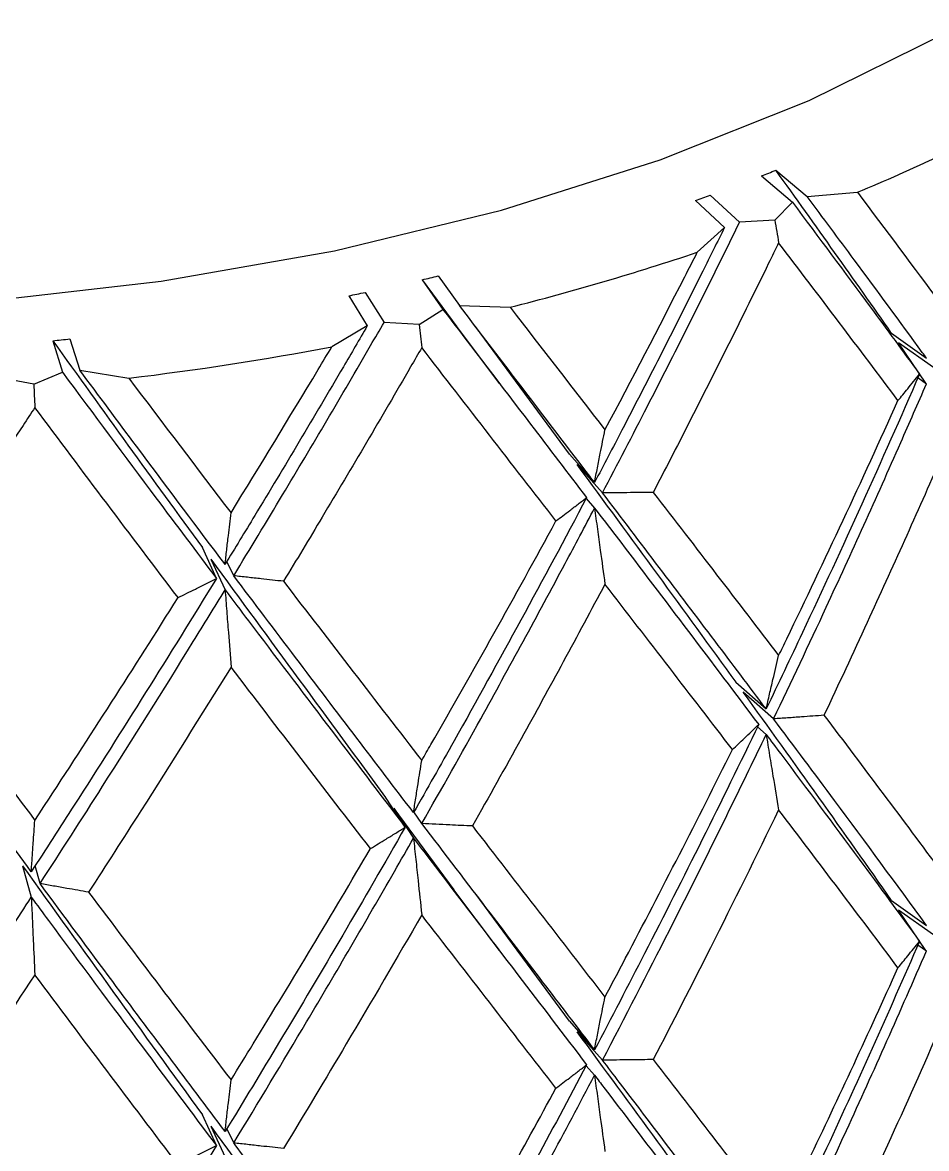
# Model space of a CAD drawing. Extents: x 0 to 8.27, y -9.61 to 0.
# Drawn here: x 2.166 to 2.2238, y -6.3762 to -6.3042 of the extents above; entities that cross this region are included whole.
import ezdxf

# ---------------------------------------------------------------- set-up
doc = ezdxf.new("R2010")
doc.units = 0
doc.header["$LTSCALE"] = 0.5
doc.header["$MEASUREMENT"] = 0
doc.layers.add('Dimension', color=10, linetype='CONTINUOUS')
doc.layers.add('Mounting', color=4, linetype='CONTINUOUS')

msp = doc.modelspace()

# ---------------------------------------------------------------- linework, layer by layer
at = {"layer": 'Dimension', "transparency": 16777216}
msp.add_open_spline([(0.3163298756698794, -6.309225411673758), (1.642155090394425, -6.574390454618758), (1.774737611867039, -7.237303061981144), (2.039902654812039, -8.563128276705804), (2.172485176284653, -9.226040884068304), (3.498310391009426, -9.491205927013077)], degree=3, knots=[0, 0, 0, 0, 1, 1, 2, 2, 2, 2], dxfattribs=at)
at = {"layer": 'Mounting', "linetype": 'Continuous', "lineweight": 25, "transparency": 16777216}
for p, q in [((2.21329606183437, -6.314029315131613), (2.215271659978697, -6.315723082559423)), ((2.214211845350718, -6.313669704937631), (2.216215013733716, -6.315352648629975)), ((2.210014183822949, -6.315259674866404), (2.211890986394991, -6.316990480262682)), ((2.216214985027563, -6.315352657766418), (2.219424232655427, -6.315080018417909)), ((2.209072625668995, -6.315596372821965), (2.210921084405726, -6.317337314180001)), ((2.214144680488715, -6.31685758667583), (2.215271654197039, -6.31572308531485)), ((2.214144680488715, -6.31685758667583), (2.211890993107062, -6.316990478334382)), ((2.210921112298792, -6.31733730436769), (2.209184347673926, -6.318918900340684)), ((2.192623230154112, -6.320434843764239), (2.19397650789594, -6.322321441112415)), ((2.191597944145741, -6.320676678820398), (2.192920355927953, -6.322570554265319)), ((2.191597944145741, -6.320676678820398), (2.193814870931391, -6.323686477611766)), ((2.186902420237146, -6.321702575187821), (2.188083481097436, -6.323627333809206)), ((2.187944665742378, -6.321486245279964), (2.189157101550535, -6.323404491399735)), ((2.191409409619354, -6.323545006971692), (2.192920349280456, -6.322570556266662)), ((2.193976476526785, -6.322321446603773), (2.197213786173933, -6.322439954590315)), ((2.191409409619354, -6.323545006971692), (2.189157108810122, -6.323404490319255)), ((2.188083511914755, -6.323627327559159), (2.185815083806318, -6.324965906927098)), ((2.196532829148481, -6.327303220481433), (2.193743746068975, -6.323588266847189)), ((2.201012872810423, -6.331827100724119), (2.195010583558741, -6.32367661991065)), ((2.221612631190709, -6.324102930709493), (2.223840037833924, -6.32569082866177)), ((2.16797991683822, -6.324574468032431), (2.168591346517786, -6.326585680049782)), ((2.169069895420051, -6.324460977466622), (2.169714137789668, -6.326468775113646)), ((2.224282507223251, -6.32629952284514), (2.222042049214195, -6.32471762351701)), ((2.223791989843193, -6.327283137747024), (2.222043675772028, -6.324718550705647)), ((2.166762468048063, -6.327357487606939), (2.164609991111064, -6.326949709375405)), ((2.166762468048063, -6.327357487606939), (2.168591339294579, -6.326585681209501)), ((2.16971410512835, -6.326468776719814), (2.17283799082881, -6.326973252673604)), ((2.223294690116944, -6.32693515218471), (2.223840028937019, -6.327323919303346)), ((2.201011765697984, -6.33182609266634), (2.20261861249557, -6.333646635416692)), ((2.203126272573371, -6.334312979069857), (2.201504499192396, -6.332496737370882)), ((2.202078910240033, -6.334668254631531), (2.202618606077266, -6.335279725128935)), ((2.178444255777293, -6.339782518997133), (2.177544271510868, -6.337806323598436)), ((2.178079461711349, -6.33854075109695), (2.178995617789241, -6.340514579110042)), ((2.179546285033183, -6.339612047856512), (2.179110035155389, -6.338689574660741)), ((2.211661420604031, -6.346417407633105), (2.213590496357, -6.348132250159999)), ((2.214068155326657, -6.348768727787608), (2.212125146725583, -6.347059193287457)), ((2.213037533379719, -6.349273726519179), (2.213590464369844, -6.349765251869478)), ((2.190511722567379, -6.355697727607428), (2.189258010211887, -6.353785396414871)), ((2.189775472073478, -6.354488073326245), (2.191044743561605, -6.356396912887469)), ((2.189777102062834, -6.354490615857905), (2.19361224473343, -6.359697203908347)), ((2.191576826448653, -6.355461657220751), (2.191072369386319, -6.35471356886864)), ((2.166049229370373, -6.358158138143828), (2.166603290654365, -6.360177609120221)), ((2.167166510896521, -6.359308811390967), (2.166843033060303, -6.358164708326278)), ((2.196536377528417, -6.36359301784784), (2.193559197356279, -6.359623105068174)), ((2.20101272493477, -6.368112409044549), (2.194976279035444, -6.359916559378455)), ((2.221612974087492, -6.36038819478528), (2.223840029796037, -6.361975842719282)), ((2.224282548418131, -6.362584579253273), (2.222042637224348, -6.361003065857737)), ((2.223800027518536, -6.363580441447532), (2.222043549265635, -6.361003879009097)), ((2.223296136002972, -6.363221221728161), (2.223840058433069, -6.363608979125608)), ((2.201012013063036, -6.368111392556436), (2.202618606697087, -6.369931648634626)), ((2.203126302392747, -6.370598039786834), (2.201504924828413, -6.368782241214937)), ((2.202079151974175, -6.370953567294912), (2.202618627355804, -6.371564788031939)), ((2.178444257656992, -6.376067550446798), (2.177544507712099, -6.374091869421243)), ((2.178079799959477, -6.374826518492902), (2.178995629920081, -6.37679964404014)), ((2.17954630217352, -6.375897111422766), (2.179109640702535, -6.374973767869726))]:
    msp.add_line(p, q, dxfattribs=at)
at = {"layer": 'Mounting', "linetype": 'Continuous', "lineweight": 25, "transparency": 16777216, "flags": 128}
msp.add_lwpolyline([(2.068119396384162, -6.303687218876227), (2.076720378933686, -6.308165665652943), (2.086073433554674, -6.312109845018817), (2.096079415541425, -6.315477947691299), (2.106632258995631, -6.31823427094411), (2.117620101151459, -6.320349597065267), (2.128926468148364, -6.321801503071462), (2.140431509684021, -6.322574598397971), (2.152013269455637, -6.322660688041871), (2.163548977928457, -6.322058859431699), (2.174916353722864, -6.320775492100317), (2.185994899827818, -6.318824190060688), (2.196667180898402, -6.316225637599921), (2.206820068100313, -6.313007380020501), (2.216345938303647, -6.309203531653445), (2.225143814914389, -6.304854414237745), (2.233120438251461, -6.300006129499813), (2.2401912541238, -6.294710070464014), (2.246281310123749, -6.289022376673749), (2.251326050142524, -6.283003339097938), (2.255271998681309, -6.276716761032496), (2.25807732770383, -6.270229281768586), (2.259712300024347, -6.263609670200474), (2.260168909267549, -6.257764262586186)], dxfattribs=at)
at = {"layer": 'Mounting', "linetype": 'Continuous', "lineweight": 25, "transparency": 16777216}
for centre, radius, start, end in [((2.167988276324849, -6.191443843649715), 0.1339087796582095, 292.5886171759747, 297.5215265849836), ((2.161606795990309, -6.181051529986341), 0.1426704999137537, 291.2414038321492, 291.6365176921904), ((2.159108789801365, -6.174390271290228), 0.1497850059398892, 289.4856246968646, 289.8681258857694), ((2.155286189096358, -6.157789562929217), 0.1699048993325927, 284.2865167917982, 288.4952146841712), ((2.151907788242141, -6.150111625188678), 0.1751220888296124, 283.0994979739932, 283.444152740551), ((2.150703075920745, -6.144680630020041), 0.1806852556239377, 281.557120423726, 281.8946639202501), ((2.148106958368061, -6.128421020128592), 0.1971575755656422, 275.7850864900307, 276.1035569736467), ((2.149071358225882, -6.130375835064335), 0.1980287791611924, 276.8930290717234, 280.6930487940195)]:
    msp.add_arc(centre, radius, start, end, dxfattribs=at)
for points in [[(2.221614124838851, -6.324103780965054), (2.219220411830264, -6.320681216677478), (2.216750441762287, -6.317204287706197), (2.214211845350718, -6.313669704937631)], [(2.219424232402361, -6.315080018162), (2.221239965924241, -6.317490894453265), (2.223019691496773, -6.319873009130667), (2.224760731738314, -6.322227545119397)], [(2.21414469239582, -6.316857584496681), (2.214225027021229, -6.317340670965329), (2.214305859840096, -6.317823982521638), (2.214387191198028, -6.318307514896667)], [(2.222017583142559, -6.328409064466534), (2.219543697140324, -6.325097345326633), (2.216997769288781, -6.321731164937539), (2.214387190513179, -6.318307515280814)], [(2.197213785954744, -6.322439954305757), (2.199262678449685, -6.325085318262715), (2.201286708426977, -6.327698227266744), (2.203282830977713, -6.330279517041156)], [(2.191409421610132, -6.323545006242618), (2.191462280919694, -6.324036172389803), (2.191515468033657, -6.324527613740422), (2.191568983179621, -6.325019326060321)], [(2.16797991683822, -6.324574468032431), (2.171195487786889, -6.329062418212281), (2.174387522507658, -6.333472958045995), (2.177544943469655, -6.337807486769968)], [(2.200151079071674, -6.336104574547328), (2.19733846248775, -6.332472094835559), (2.194474992703562, -6.328777697170374), (2.191568982481584, -6.325019326360568)], [(2.172837990652823, -6.326973252365057), (2.175030495687878, -6.329875964743785), (2.177210370247138, -6.332743947267822), (2.179374334973289, -6.335577651933129)], [(2.166762479598191, -6.327357488306113), (2.166785553697963, -6.327853261742113), (2.166808770890583, -6.32834933895321), (2.16683213127564, -6.328845715725485)], [(2.175990852343119, -6.341007395085164), (2.172962430018032, -6.337020508097559), (2.169906565671653, -6.332966952563986), (2.166832130594656, -6.328845715942059)], [(2.211663986316097, -6.346419717372775), (2.20837900231524, -6.341875887726466), (2.204987264125265, -6.337237152526761), (2.201505707001814, -6.332497836535815)], [(2.206369564856885, -6.334275415653217), (2.209101582176771, -6.33781656321127), (2.211776721146606, -6.341297569982537), (2.214387216231188, -6.344721110061975)], [(2.178080287356096, -6.338542140299971), (2.181863698548767, -6.343732233096027), (2.18559637016412, -6.348813024240592), (2.189259664800346, -6.353787981588304)], [(2.182732214830565, -6.339964579955215), (2.185714642123202, -6.343852453631705), (2.188663093857002, -6.34767467392566), (2.191569011110204, -6.351432924439216)], [(2.211433456619687, -6.350730108992813), (2.208775746075133, -6.347263265745021), (2.206056254522508, -6.343737916861862), (2.203282876135944, -6.340151517092004)], [(2.15756243009875, -6.342692352637975), (2.160664920979997, -6.346949431058299), (2.163757823989016, -6.351138212868072), (2.166832160882421, -6.355259317595475)], [(2.188293307831117, -6.357063948320153), (2.18535681373416, -6.353257674560261), (2.182380959650999, -6.349386758396456), (2.179374383928433, -6.345449657694409)], [(2.221613995860224, -6.360389106083737), (2.218569983441256, -6.356036737113975), (2.215402616342971, -6.351596423605137), (2.212127709643681, -6.347061499410408)], [(2.217286713843549, -6.348535770253982), (2.219847859659893, -6.351916781197126), (2.222341549178253, -6.355241412884645), (2.224760543574092, -6.35851279335872)], [(2.222017365373375, -6.36469427565293), (2.219543523331339, -6.361382617823317), (2.216997642458153, -6.358016500774049), (2.214387113255697, -6.354592916668814)], [(2.194808960295376, -6.355620097920216), (2.197681924761099, -6.359330825588692), (2.200509212148262, -6.362978309590623), (2.203282615245342, -6.366564740773804)], [(2.166049915241018, -6.35816082119117), (2.169918622551194, -6.36358250098089), (2.173756658759174, -6.368892412981829), (2.177544859843209, -6.374092881500808)], [(2.170270960314127, -6.359851726710183), (2.173330181096134, -6.363922391993576), (2.17636750032645, -6.367925713251104), (2.179374101101274, -6.371862848385938)], [(2.200150831485161, -6.372389757498006), (2.197338266701507, -6.368757344906832), (2.194474850939713, -6.365063016709762), (2.19156889648113, -6.361304717842806)], [(2.17599058575999, -6.377292546838468), (2.172962220811968, -6.373305733595764), (2.169906415170061, -6.369252254370046), (2.166832039609943, -6.365131096685666)], [(2.211664029887487, -6.382705287175092), (2.208378986623956, -6.378161375089967), (2.204987185182944, -6.373522553996843), (2.201505561754601, -6.368783148350524)], [(2.206369339448401, -6.370560626193985), (2.20910143173316, -6.374101870172574), (2.211776642893909, -6.377582970131236), (2.214387206777218, -6.381006600370817)], [(2.178080051279238, -6.374827325983226), (2.181863554836326, -6.380017547135246), (2.185596316786558, -6.385098461355589), (2.189259698388895, -6.390073536737411)]]:
    msp.add_open_spline(points, degree=3, dxfattribs=at)
for points, knots in [([(2.223840037833696, -6.325690828661543), (2.22375114566259, -6.325568701466175), (2.222238848875321, -6.323490986823792), (2.219726345103226, -6.32006903575688), (2.217221144510148, -6.316704074638089), (2.216215011914045, -6.315352647101228)], [0, 0, 0, 0, 0.03602306106506457, 0.6128499158845471, 1, 1, 1, 1]), ([(2.215271660386378, -6.31572308290901), (2.216945072620291, -6.317966820734107), (2.219711338955193, -6.32167587477641), (2.222352451416072, -6.325287281542153), (2.223395861643183, -6.326714020770162)], [0, 0, 0, 0, 0.6049353283685504, 1, 1, 1, 1]), ([(2.21092111104619, -6.317337307026598), (2.210462566536506, -6.318269377588074), (2.210002086813546, -6.319199781549621), (2.207837584002135, -6.32354790547037), (2.20611134752582, -6.326941265251087), (2.203784801944238, -6.331422865685902), (2.203202891059362, -6.332536242237659), (2.202618672939678, -6.33364664949999)], [0.001172730824359652, 0.001172730824359652, 0.001172730824359652, 0.001172730824359652, 0.001255462206260106, 0.001255462206260106, 0.001560036396495508, 0.001560036396495508, 0.001661073516207028, 0.001661073516207028, 0.001661073516207028, 0.001661073516207028]), ([(2.203126301419815, -6.334313013791864), (2.204091523870119, -6.332471428559522), (2.205049721993163, -6.33062295007732), (2.20773127805316, -6.325390608949526), (2.209438024062564, -6.321990651999322), (2.211377033406023, -6.318042328191375), (2.211634320193042, -6.317516671996707), (2.2118909915541, -6.316990481517898)], [0.005047594040414499, 0.005047594040414499, 0.005047594040414499, 0.005047594040414499, 0.005214926679320327, 0.005214926679320327, 0.005519500869555729, 0.005519500869555729, 0.005566222870637729, 0.005566222870637729, 0.005566222870637729, 0.005566222870637729]), ([(2.214387191197801, -6.318307514896667), (2.214174208753974, -6.318746518684172), (2.213960792766528, -6.319185147390378), (2.212064608976306, -6.323071272223267), (2.210355543177883, -6.326495986482421), (2.207875429430459, -6.331361225622679), (2.207124695409419, -6.332820511819016), (2.206369418041248, -6.334275565480986)], [0.005083892301324378, 0.005083892301324378, 0.005083892301324378, 0.005083892301324378, 0.00512260638545374, 0.00512260638545374, 0.005427180575689142, 0.005427180575689142, 0.005558214953685091, 0.005558214953685091, 0.005558214953685091, 0.005558214953685091]), ([(2.203282747027487, -6.330279589163631), (2.2050047138043, -6.327039645177869), (2.206707750326785, -6.323772992077629), (2.208654566451258, -6.319961205001043), (2.208919754239531, -6.319440316912043), (2.209184346110959, -6.318918903420688)], [0.001208963695116868, 0.001208963695116868, 0.001208963695116868, 0.001208963695116868, 0.001503074287481279, 0.001503074287481279, 0.001549572798624518, 0.001549572798624518, 0.001549572798624518, 0.001549572798624518]), ([(2.192920356201029, -6.322570554656231), (2.194797902703812, -6.325029748264448), (2.197901617125325, -6.329094965640358), (2.200918040997948, -6.33304964559283), (2.202109723504435, -6.334611999929614)], [0, 0, 0, 0, 0.604935328368545, 1, 1, 1, 1]), ([(2.20261861249557, -6.333646635416407), (2.202516726269295, -6.333512932668548), (2.20078336537901, -6.331238286501893), (2.197922466492599, -6.327490302167909), (2.195107176583377, -6.323802518247582), (2.193976506666758, -6.322321439398699)], [0, 0, 0, 0, 0.0360230610650578, 0.6128499158845444, 1, 1, 1, 1]), ([(2.179546308009748, -6.339612085722926), (2.180593884636409, -6.337892627846365), (2.181637255261393, -6.336165595315656), (2.184566860998274, -6.331273713581815), (2.186442963412418, -6.328091147333787), (2.188587767338248, -6.324390610462153), (2.188872638818765, -6.323897849928237), (2.189157107089358, -6.32340449330399)], [0.005047594040414504, 0.005047594040414504, 0.005047594040414504, 0.005047594040414504, 0.005214926679320327, 0.005214926679320327, 0.005519500869555729, 0.005519500869555729, 0.005566222870637729, 0.005566222870637729, 0.005566222870637729, 0.005566222870637729]), ([(2.18808351055074, -6.323627330059246), (2.187576550396187, -6.324500818255039), (2.187068324902356, -6.325372445656051), (2.184683471857369, -6.329444535665452), (2.182793257339398, -6.332618465895159), (2.180261108757549, -6.336805263198293), (2.179629027073787, -6.337844980285347), (2.178995686823981, -6.338881511726747)], [0.001172730824359649, 0.001172730824359649, 0.001172730824359649, 0.001172730824359649, 0.001255462206260106, 0.001255462206260106, 0.001560036396495508, 0.001560036396495508, 0.001661073516207026, 0.001661073516207026, 0.001661073516207026, 0.001661073516207026]), ([(2.179374243172532, -6.335577713391949), (2.181240993012551, -6.332555516163204), (2.183097914328272, -6.329504864870039), (2.185233192996492, -6.325940760460519), (2.185524327132242, -6.32545362741768), (2.185815082088737, -6.324965909807922)], [0.001208963695116871, 0.001208963695116871, 0.001208963695116871, 0.001208963695116871, 0.001503074287481275, 0.001503074287481275, 0.00154957279862451, 0.00154957279862451, 0.00154957279862451, 0.00154957279862451]), ([(2.191568983179621, -6.325019326060321), (2.191331898035941, -6.325431021824322), (2.191094526143132, -6.325842298803074), (2.188987230566653, -6.329485510990018), (2.187099951158615, -6.332692015624495), (2.18437825108478, -6.337241632716193), (2.183556559604057, -6.338605511392181), (2.182732055742434, -6.339964711222244)], [0.005083892301324373, 0.005083892301324373, 0.005083892301324373, 0.005083892301324373, 0.005122606385453739, 0.005122606385453739, 0.005427180575689141, 0.005427180575689141, 0.005558214953685095, 0.005558214953685095, 0.005558214953685095, 0.005558214953685095]), ([(2.168591346643979, -6.326585680464852), (2.170590969624044, -6.329280122818368), (2.173896484918913, -6.333734222665321), (2.177156388005386, -6.338069721163031), (2.178444260547593, -6.33978252345343)], [0, 0, 0, 0, 0.6049353283685455, 1, 1, 1, 1]), ([(2.178995621448138, -6.338881490008923), (2.178885194083449, -6.33873490505254), (2.177006525278756, -6.336241097598865), (2.173922266288145, -6.332132388530788), (2.170919928740858, -6.328091617833302), (2.169714137204409, -6.326468773289768)], [0, 0, 0, 0, 0.03602306106505845, 0.6128499158845447, 1, 1, 1, 1]), ([(2.223395934274293, -6.32671400324238), (2.220972219719641, -6.332283433800846), (2.218475781841761, -6.337793800319325), (2.215144618801759, -6.344879798233414), (2.214370456583737, -6.34650861170018), (2.213590463806412, -6.34813222113825)], [0.001690375394320822, 0.001690375394320822, 0.001690375394320822, 0.001690375394320822, 0.002169184776966312, 0.002169184776966312, 0.002312692357560913, 0.002312692357560913, 0.002312692357560913, 0.002312692357560913]), ([(2.222017480815538, -6.328409159473942), (2.222225706035459, -6.328156565566239), (2.222432899521863, -6.327903686923371), (2.22263905729298, -6.327650527633345), (2.222765980943421, -6.327494666900513), (2.222892512368361, -6.327338699359863), (2.223018650646708, -6.327182625969265), (2.22314478999121, -6.327026551259671), (2.223270536448325, -6.326870370368503), (2.223395889102648, -6.326714084257667)], [0, 0, 0, 0, 3.692454476569227e-05, 3.692454476569227e-05, 3.692454476569227e-05, 5.965757049893236e-05, 5.965757049893236e-05, 5.965757049893236e-05, 8.239078838353324e-05, 8.239078838353324e-05, 8.239078838353324e-05, 8.239078838353324e-05]), ([(2.214068155200238, -6.348768727690519), (2.215200559779277, -6.346401200371012), (2.216320677877064, -6.344022315802526), (2.219046647974181, -6.338137916363841), (2.220636613002824, -6.334622249311103), (2.222747204900514, -6.329836115079949), (2.223295601630724, -6.328581267586507), (2.22384005052092, -6.327323963884616)], [0.004397359505161832, 0.004397359505161832, 0.004397359505161832, 0.004397359505161832, 0.004605778298849525, 0.004605778298849525, 0.004910352489084926, 0.004910352489084926, 0.005018293860850991, 0.005018293860850991, 0.005018293860850991, 0.005018293860850991]), ([(2.214387191055465, -6.34472113364972), (2.21456230363512, -6.344360193566438), (2.214737127719872, -6.343998990320976), (2.21733790980872, -6.338612663506403), (2.219708194950471, -6.33353667993628), (2.222017480815992, -6.328409159472805)], [0.001726681020851302, 0.001726681020851302, 0.001726681020851302, 0.001726681020851302, 0.001758512829247846, 0.001758512829247846, 0.002201016585362856, 0.002201016585362856, 0.002201016585362856, 0.002201016585362856]), ([(2.16683213127564, -6.328845715725485), (2.166581305190419, -6.329227807288525), (2.166330351683399, -6.32960945493641), (2.164104043249125, -6.332989724038036), (2.162121033397597, -6.335961397387329), (2.159276698351022, -6.340173293163552), (2.158419961271164, -6.341435332542908), (2.157562265691212, -6.342692464276745)], [0.005083892301324364, 0.005083892301324364, 0.005083892301324364, 0.005083892301324364, 0.005122606385453726, 0.005122606385453726, 0.005427180575689128, 0.005427180575689128, 0.005558214953685091, 0.005558214953685091, 0.005558214953685091, 0.005558214953685091]), ([(2.202618612788655, -6.333646763827225), (2.202678611166419, -6.33333406727342), (2.202738957993205, -6.333021942605392), (2.202799654588233, -6.332710395356337), (2.202860351184171, -6.332398848102791), (2.202921397714562, -6.332087877415567), (2.202982795483621, -6.331777488849063), (2.203081862455264, -6.331276668447337), (2.203181844106638, -6.330777360072084), (2.203282747025895, -6.3302795891667)], [0, 0, 0, 0, 3.692449215762117e-05, 3.692449215762117e-05, 3.692449215762117e-05, 7.38489851865653e-05, 7.38489851865653e-05, 7.38489851865653e-05, 0.0001334277934832303, 0.0001334277934832303, 0.0001334277934832303, 0.0001334277934832303]), ([(2.224760657251153, -6.332099662496027), (2.22322321087924, -6.335616300273038), (2.221653867573167, -6.339115289542399), (2.219141572793859, -6.344581779811442), (2.218218546078759, -6.346562658601094), (2.21728676012637, -6.348535728230665)], [0.004433607830142777, 0.004433607830142777, 0.004433607830142777, 0.004433607830142777, 0.004734635524149187, 0.004734635524149187, 0.004906805992855935, 0.004906805992855935, 0.004906805992855935, 0.004906805992855935]), ([(2.202109803285765, -6.33461199164946), (2.19933490957348, -6.339865994657764), (2.19650862370392, -6.345053402871478), (2.192777434621092, -6.351710889862026), (2.19191300542613, -6.353240281166443), (2.191044743245783, -6.354763882102809)], [0.001690375394320827, 0.001690375394320827, 0.001690375394320827, 0.001690375394320827, 0.002169184776966312, 0.002169184776966312, 0.002312692357560913, 0.002312692357560913, 0.002312692357560913, 0.002312692357560913]), ([(2.200150972384307, -6.336104656872628), (2.200445620164118, -6.335882574977056), (2.200739361148152, -6.335660090725348), (2.201032189971755, -6.335437207638272), (2.20121247375684, -6.33529998683445), (2.201392412296372, -6.33516261447641), (2.201572004344797, -6.335025091390655), (2.201751597911169, -6.334887567142623), (2.201930845360238, -6.334749891873791), (2.202109745450088, -6.334612066414699)], [0, 0, 0, 0, 3.692454476569234e-05, 3.692454476569234e-05, 3.692454476569234e-05, 5.965757049893167e-05, 5.965757049893167e-05, 5.965757049893167e-05, 8.239078838353302e-05, 8.239078838353302e-05, 8.239078838353302e-05, 8.239078838353302e-05]), ([(2.213590496356773, -6.348132250159772), (2.212505762499831, -6.346690443101686), (2.209103732788861, -6.342168531651048), (2.205548152057162, -6.337495802259461), (2.203126264775364, -6.334312968079409)], [0, 0, 0, 0, 0.318849025191699, 1, 1, 1, 1]), ([(2.206369348255038, -6.334275566500871), (2.20588492913177, -6.334282641510633), (2.205400479749386, -6.334289056337518), (2.204916008188519, -6.334294810547128), (2.204617737117786, -6.334298353199408), (2.20431945681409, -6.334301645461885), (2.204021169165543, -6.334304687239289), (2.203722878995649, -6.334307729042273), (2.203424580850623, -6.334310520362571), (2.203126276619486, -6.334313061109576)], [0, 0, 0, 0, 3.692454476569262e-05, 3.692454476569262e-05, 3.692454476569262e-05, 5.965757049893154e-05, 5.965757049893154e-05, 5.965757049893154e-05, 8.239078838353359e-05, 8.239078838353359e-05, 8.239078838353359e-05, 8.239078838353359e-05]), ([(2.178995621615485, -6.338881618447708), (2.179029826566619, -6.338574637716981), (2.179064230167768, -6.338268262067508), (2.179098833171082, -6.337962497158109), (2.179133436174851, -6.337656732244334), (2.179168238675601, -6.337351577233783), (2.179203241416616, -6.337047037805284), (2.179259719292276, -6.33655565514686), (2.179316718625131, -6.33606587165297), (2.179374243170713, -6.335577713394848)], [0, 0, 0, 0, 3.692449215762074e-05, 3.692449215762074e-05, 3.692449215762074e-05, 7.38489851865649e-05, 7.38489851865649e-05, 7.38489851865649e-05, 0.0001334277934832304, 0.0001334277934832304, 0.0001334277934832304, 0.0001334277934832304]), ([(2.191576826379304, -6.355461657111839), (2.192838964143192, -6.35323941956721), (2.194093061335678, -6.351004591422104), (2.197159177738939, -6.345471629053115), (2.198959915051745, -6.342161694165263), (2.201367288305136, -6.337649689202401), (2.20199440458984, -6.336466166411803), (2.202618621647815, -6.335279771964558)], [0.004397359505161844, 0.004397359505161844, 0.004397359505161844, 0.004397359505161844, 0.004605778298849525, 0.004605778298849525, 0.004910352489084926, 0.004910352489084926, 0.005018293860850977, 0.005018293860850977, 0.005018293860850977, 0.005018293860850977]), ([(2.202618619788353, -6.335279743122548), (2.203078663795367, -6.335883672686116), (2.205103876885659, -6.338542301077148), (2.208638220839219, -6.343191765416798), (2.211621308268576, -6.347150248854511), (2.213111309980576, -6.349127444373714)], [0, 0, 0, 0, 0.1282478010224109, 0.5645745223552792, 1, 1, 1, 1]), ([(2.202618621648043, -6.335279771964331), (2.20267862155967, -6.335728424710389), (2.202738970198624, -6.336177295318855), (2.20279966883183, -6.336626381208809), (2.202860367465718, -6.337075467104903), (2.202921416260068, -6.337524769513486), (2.20298281646339, -6.337974285796797), (2.203081875852121, -6.338699508282609), (2.203181850489244, -6.339425291712125), (2.203282745543419, -6.34015162471416)], [0, 0, 0, 0, 3.692449223290641e-05, 3.692449223290641e-05, 3.692449223290641e-05, 7.384898531217358e-05, 7.384898531217358e-05, 7.384898531217358e-05, 0.0001334208711571295, 0.0001334208711571295, 0.0001334208711571295, 0.0001334208711571295]), ([(2.191568983085944, -6.351432944799107), (2.191763912632013, -6.351094457163633), (2.191958653379714, -6.350755677406134), (2.194857702582993, -6.345703054964467), (2.197525497341275, -6.340932758824344), (2.200150972384989, -6.336104656871605)], [0.001726681020851303, 0.001726681020851303, 0.001726681020851303, 0.001726681020851303, 0.001758512829247849, 0.001758512829247849, 0.002201016585362858, 0.002201016585362858, 0.002201016585362858, 0.002201016585362858]), ([(2.17844434399214, -6.339782525076991), (2.17543954729328, -6.344685843152995), (2.172406935686439, -6.349517760515475), (2.168438791427633, -6.355708087502755), (2.167521874959647, -6.357129394975907), (2.16660329060025, -6.358544578313165)], [0.001690375394320813, 0.001690375394320813, 0.001690375394320813, 0.001690375394320813, 0.002169184776966312, 0.002169184776966312, 0.002312692357560916, 0.002312692357560916, 0.002312692357560916, 0.002312692357560916]), ([(2.175990745958387, -6.341007464482338), (2.176358938775564, -6.340825600694181), (2.176726389367076, -6.340643234494898), (2.177093091218438, -6.340460368684482), (2.177318855871562, -6.340347785025294), (2.177544337347825, -6.340235011682232), (2.177769534132239, -6.340122049314225), (2.177994732820224, -6.340009085991362), (2.178219647287023, -6.339895933401742), (2.178444276020144, -6.339782592208842)], [0, 0, 0, 0, 3.692454476569205e-05, 3.692454476569205e-05, 3.692454476569205e-05, 5.965757049893295e-05, 5.965757049893295e-05, 5.965757049893295e-05, 8.239078838353607e-05, 8.239078838353607e-05, 8.239078838353607e-05, 8.239078838353607e-05]), ([(2.191044764608677, -6.354763914395555), (2.189839825215785, -6.353183180534977), (2.186060797219596, -6.348225555653919), (2.182185759973635, -6.343101970666901), (2.179546274576268, -6.339612035758357)], [0, 0, 0, 0, 0.3188490251917057, 1, 1, 1, 1]), ([(2.182731987114238, -6.339964703843741), (2.182255606046255, -6.339913481933415), (2.181779432991533, -6.339861610625512), (2.181303476011834, -6.339809090465103), (2.181010447051193, -6.339776755761243), (2.180717499179735, -6.339744175027413), (2.180424634279206, -6.339711348397138), (2.180131766903031, -6.339678521489411), (2.179838981880692, -6.339645448611797), (2.179546281093479, -6.339612129902655)], [0, 0, 0, 0, 3.692454476569227e-05, 3.692454476569227e-05, 3.692454476569227e-05, 5.965757049893234e-05, 5.965757049893234e-05, 5.965757049893234e-05, 8.239078838353641e-05, 8.239078838353641e-05, 8.239078838353641e-05, 8.239078838353641e-05]), ([(2.167166510887199, -6.35930881127728), (2.16850322035927, -6.357244259785482), (2.169836486581261, -6.355166420907715), (2.173108745291046, -6.350018041879586), (2.175041554026592, -6.346934641329987), (2.17764049487252, -6.342726396395044), (2.178318922720536, -6.341622087995454), (2.178995626665909, -6.340514627428995)], [0.004397359505161849, 0.004397359505161849, 0.004397359505161849, 0.004397359505161849, 0.004605778298849525, 0.004605778298849525, 0.004910352489084926, 0.004910352489084926, 0.005018293860850979, 0.005018293860850979, 0.005018293860850979, 0.005018293860850979]), ([(2.178995626666136, -6.340514627428881), (2.17902983249175, -6.340968996144049), (2.179064237126084, -6.341423615943761), (2.179098841291278, -6.341878484367548), (2.179133445456927, -6.342333352797588), (2.179168249248249, -6.342788471098508), (2.179203253377381, -6.343243836751633), (2.179259726929757, -6.34397849625838), (2.179316722263792, -6.344713803901065), (2.179374242325565, -6.345449748800995)], [0, 0, 0, 0, 3.692449223290656e-05, 3.692449223290656e-05, 3.692449223290656e-05, 7.384898531217314e-05, 7.384898531217314e-05, 7.384898531217314e-05, 0.0001334208711571264, 0.0001334208711571264, 0.0001334208711571264, 0.0001334208711571264]), ([(2.178995632653113, -6.340514598837437), (2.179494866960084, -6.34117673298055), (2.181692604216749, -6.344091590503403), (2.185555206574207, -6.349189867397278), (2.188860673125163, -6.35352991125955), (2.190511697755227, -6.355697689756589)], [0, 0, 0, 0, 0.1282478010224109, 0.5645745223552815, 1, 1, 1, 1]), ([(2.203282745543419, -6.340151624714444), (2.201520045273099, -6.343468024828319), (2.199733606681292, -6.346763400744059), (2.196893615925291, -6.351905139035686), (2.195854242646618, -6.353766948453078), (2.19480901192739, -6.355620061837833)], [0.004433607830142772, 0.004433607830142772, 0.004433607830142772, 0.004433607830142772, 0.004734635524149161, 0.004734635524149161, 0.004906805992855913, 0.004906805992855913, 0.004906805992855913, 0.004906805992855913]), ([(2.166832131234713, -6.355259334456143), (2.167038358390499, -6.354945187157448), (2.167244504696299, -6.354630731375543), (2.170315118652724, -6.349940320535545), (2.173163827594834, -6.345504740373137), (2.175990745958842, -6.341007464481315)], [0.0017266810208513, 0.0017266810208513, 0.0017266810208513, 0.0017266810208513, 0.001758512829247848, 0.001758512829247848, 0.00220101658536286, 0.00220101658536286, 0.00220101658536286, 0.00220101658536286]), ([(2.166603299841626, -6.358544612462872), (2.165330816546629, -6.356813560030609), (2.161339951922145, -6.351384493935022), (2.157314815884291, -6.345781562904101), (2.154573090548382, -6.341965120970706)], [0, 0, 0, 0, 0.3188490251917014, 1, 1, 1, 1]), ([(2.213590463685449, -6.348132221390181), (2.213662444846676, -6.347815535741681), (2.213734844268146, -6.347499399107384), (2.213807663540337, -6.347183816946078), (2.213880482813437, -6.346868234780338), (2.21395372213621, -6.346553206222886), (2.214027383079809, -6.346238736753428), (2.214146218865807, -6.345731409193597), (2.2142661526984, -6.345225533787804), (2.214387191055465, -6.344721133650062)], [0, 0, 0, 0, 3.692449221523098e-05, 3.692449221523098e-05, 3.692449221523098e-05, 7.384898530530192e-05, 7.384898530530192e-05, 7.384898530530192e-05, 0.0001334186950076521, 0.0001334186950076521, 0.0001334186950076521, 0.0001334186950076521]), ([(2.179374242325338, -6.345449748801222), (2.177463326617016, -6.348543250856771), (2.175537868678447, -6.351613406027006), (2.172494303169259, -6.356398157285803), (2.171384008927106, -6.35812953480194), (2.170271015038651, -6.359851697081005)], [0.004433607830142777, 0.004433607830142777, 0.004433607830142777, 0.004433607830142777, 0.004734635524149176, 0.004734635524149176, 0.004906805992855924, 0.004906805992855924, 0.004906805992855924, 0.004906805992855924]), ([(2.21728675590245, -6.34853572854967), (2.216806271574313, -6.34857199580221), (2.216325637681592, -6.34860760876267), (2.215844862182365, -6.34864256650922), (2.215548852658884, -6.348664089706453), (2.215252788635979, -6.348685364588157), (2.21495667197425, -6.348706390943896), (2.214660552808908, -6.348727417477328), (2.2143643803781, -6.348748195524983), (2.214068156544471, -6.348768724880181)], [0, 0, 0, 0, 3.69245447749009e-05, 3.69245447749009e-05, 3.69245447749009e-05, 5.965864419587255e-05, 5.965864419587255e-05, 5.965864419587255e-05, 8.239293580920589e-05, 8.239293580920589e-05, 8.239293580920589e-05, 8.239293580920589e-05]), ([(2.213111249526463, -6.349127566985423), (2.210732662935442, -6.35405724608426), (2.20830048418722, -6.358938877842881), (2.204761157938236, -6.365834594697837), (2.20369418734137, -6.367887389397076), (2.202618620072116, -6.36993166347758)], [0.002342037124112498, 0.002342037124112498, 0.002342037124112498, 0.002342037124112498, 0.002778333157437115, 0.002778333157437115, 0.002964365970982149, 0.002964365970982149, 0.002964365970982149, 0.002964365970982149]), ([(2.211433470784158, -6.350730097277498), (2.211686293900328, -6.350491451216946), (2.211938142371963, -6.350252460193808), (2.212189011502431, -6.350013128013636), (2.212343469931483, -6.349865772806872), (2.212497557543628, -6.349718287868988), (2.21265127325043, -6.349570674095382), (2.212804990256444, -6.349423059073949), (2.212958335675665, -6.349275314902449), (2.213111308424658, -6.349127442478668)], [0, 0, 0, 0, 3.692454477463284e-05, 3.692454477463284e-05, 3.692454477463284e-05, 5.965869829542892e-05, 5.965869829542892e-05, 5.965869829542892e-05, 8.239304400995808e-05, 8.239304400995808e-05, 8.239304400995808e-05, 8.239304400995808e-05]), ([(2.223840029796264, -6.361975842719339), (2.221903754313388, -6.359330983147053), (2.218728737388545, -6.354994062094299), (2.215376239296546, -6.35051597750293), (2.214068253097338, -6.348768840686027)], [0, 0, 0, 0, 0.6098472949281142, 1, 1, 1, 1]), ([(2.203126286555261, -6.370598022994152), (2.204567630384844, -6.367847976445766), (2.205993768131265, -6.365081764152812), (2.209124567011457, -6.35890359112647), (2.210821701088634, -6.355482979651462), (2.212860084909124, -6.351281800273107), (2.213225905179996, -6.350524107729704), (2.213590464465568, -6.349765252058994)], [0.003747176891619316, 0.003747176891619316, 0.003747176891619316, 0.003747176891619316, 0.003996629918378722, 0.003996629918378722, 0.004301204108614123, 0.004301204108614123, 0.004368097736224891, 0.004368097736224891, 0.004368097736224891, 0.004368097736224891]), ([(2.213590464465568, -6.349765252058994), (2.213662445489462, -6.35020991224814), (2.213734844729032, -6.35065476702345), (2.213807663790902, -6.351099813761486), (2.213880482854137, -6.351544860505946), (2.213953721939305, -6.351990100432765), (2.214027382640523, -6.352435530865016), (2.214146218650484, -6.353154138946358), (2.214266152492399, -6.353873246982737), (2.21438719060572, -6.354592843367065)], [0, 0, 0, 0, 3.692449220580099e-05, 3.692449220580099e-05, 3.692449220580099e-05, 7.38489852942631e-05, 7.38489852942631e-05, 7.38489852942631e-05, 0.00013341900275113, 0.00013341900275113, 0.00013341900275113, 0.00013341900275113]), ([(2.213590464416228, -6.349765251930982), (2.21390132671533, -6.35017953890496), (2.215918778853137, -6.35286820248313), (2.219231633411908, -6.357311665200818), (2.222116647395268, -6.361251915906784), (2.223395898949747, -6.362999072720974)], [0, 0, 0, 0, 0.09205200316584895, 0.5974044171250262, 1, 1, 1, 1]), ([(2.20328274451569, -6.366564632456566), (2.203718322801905, -6.365745114099745), (2.204152517933807, -6.3649241955573), (2.206909670401473, -6.359685460832559), (2.209193564278138, -6.355228410726788), (2.211433473006963, -6.350730095178953)], [0.002378381747722605, 0.002378381747722605, 0.002378381747722605, 0.002378381747722605, 0.002452851256914946, 0.002452851256914946, 0.002852802666629457, 0.002852802666629457, 0.002852802666629457, 0.002852802666629457]), ([(2.191044743111178, -6.354763882339164), (2.191092106115974, -6.35445443794378), (2.191139744332503, -6.354145584639234), (2.191187658806911, -6.353837328044385), (2.191235573282228, -6.353529071445102), (2.191283764146846, -6.353221410710823), (2.191332232434178, -6.352914351479278), (2.191410425391922, -6.35241897871412), (2.191489340854986, -6.351925168565678), (2.191568983085944, -6.351432944799619)], [0, 0, 0, 0, 3.692449221523819e-05, 3.692449221523819e-05, 3.692449221523819e-05, 7.384898530531649e-05, 7.384898530531649e-05, 7.384898530531649e-05, 0.000133418694999871, 0.000133418694999871, 0.000133418694999871, 0.000133418694999871]), ([(2.214387190606402, -6.35459284336627), (2.21295275508939, -6.357549497910206), (2.211498916990394, -6.360488603152469), (2.208819966662048, -6.36580504059031), (2.207600568336346, -6.368188676294714), (2.206369409342841, -6.370560544119591)], [0.00378341252569274, 0.00378341252569274, 0.00378341252569274, 0.00378341252569274, 0.004043497126064003, 0.004043497126064003, 0.004256714518749986, 0.004256714518749986, 0.004256714518749986, 0.004256714518749986]), ([(2.166603290457687, -6.358544578532808), (2.16662396531521, -6.358239262360705), (2.166644760308117, -6.357934561267363), (2.166665675892745, -6.357630480962705), (2.1666865914776, -6.357326400653839), (2.166707627711929, -6.357022940300276), (2.166728785046388, -6.356720105630068), (2.166762917768182, -6.356231548268617), (2.166797365877272, -6.35574461649832), (2.166832131234713, -6.355259334456598)], [0, 0, 0, 0, 3.692449221523132e-05, 3.692449221523132e-05, 3.692449221523132e-05, 7.384898530530564e-05, 7.384898530530564e-05, 7.384898530530564e-05, 0.000133418694999904, 0.000133418694999904, 0.000133418694999904, 0.000133418694999904]), ([(2.190511631087901, -6.355697804655158), (2.187867171150828, -6.360322708479536), (2.185187616114007, -6.364894183830408), (2.181322528676191, -6.371340635045208), (2.180161630182255, -6.373258252932992), (2.178995625944452, -6.375166518802637)], [0.002342037124112486, 0.002342037124112486, 0.002342037124112486, 0.002342037124112486, 0.002778333157437115, 0.002778333157437115, 0.002964365970982147, 0.002964365970982147, 0.002964365970982147, 0.002964365970982147]), ([(2.18829332320567, -6.357063938397111), (2.188626570450168, -6.356860852380457), (2.188958988608391, -6.356657311959104), (2.189290571710643, -6.356453320291614), (2.189494725186904, -6.356327723999691), (2.189698562679013, -6.356201956304851), (2.189902082799307, -6.35607601795197), (2.190105604639683, -6.355950078534526), (2.190308809533434, -6.355823968190059), (2.190511696096763, -6.355697687666513)], [0, 0, 0, 0, 3.692454477463202e-05, 3.692454477463202e-05, 3.692454477463202e-05, 5.965869829542657e-05, 5.965869829542657e-05, 5.965869829542657e-05, 8.23930440099548e-05, 8.23930440099548e-05, 8.23930440099548e-05, 8.23930440099548e-05]), ([(2.194809007680732, -6.355620061642973), (2.194325961255544, -6.355597866297437), (2.193843004196623, -6.355575013007403), (2.193360144619618, -6.355551501826191), (2.193062851946451, -6.355537026185054), (2.19276559540296, -6.355522301113858), (2.192468376884079, -6.35550732662994), (2.192171155852719, -6.355492352019375), (2.191873972218417, -6.355477127960278), (2.191576827877469, -6.355461654473849)], [0, 0, 0, 0, 3.692454477490139e-05, 3.692454477490139e-05, 3.692454477490139e-05, 5.965864419587069e-05, 5.965864419587069e-05, 5.965864419587069e-05, 8.239293580920056e-05, 8.239293580920056e-05, 8.239293580920056e-05, 8.239293580920056e-05]), ([(2.202618606697087, -6.36993164863474), (2.200408691484171, -6.36703521735182), (2.196784972511267, -6.362285780391169), (2.193038582264961, -6.357376968027317), (2.191576917976107, -6.355461781604838)], [0, 0, 0, 0, 0.6098472949281146, 1, 1, 1, 1]), ([(2.179546295566269, -6.375897093268229), (2.181110615282449, -6.37332941650822), (2.182666050848383, -6.37074411231935), (2.186097802970579, -6.364964124591999), (2.187969674903997, -6.361760063925423), (2.19023228985472, -6.357819849296952), (2.190638928318975, -6.357109025983497), (2.191044743624587, -6.356396913086535)], [0.003747176891619309, 0.003747176891619309, 0.003747176891619309, 0.003747176891619309, 0.003996629918378722, 0.003996629918378722, 0.004301204108614123, 0.004301204108614123, 0.004368097736224911, 0.004368097736224911, 0.004368097736224911, 0.004368097736224911]), ([(2.191044743624587, -6.356396913086535), (2.191092106538889, -6.356848814514926), (2.191139744635592, -6.357300952601626), (2.191187658971984, -6.357753324884918), (2.191235573309058, -6.358205697174746), (2.191283764017243, -6.358658304900807), (2.191332232145413, -6.359111145546642), (2.191410425250268, -6.359841708445053), (2.191489340719471, -6.360572881739692), (2.19156898279013, -6.361304654471148)], [0, 0, 0, 0, 3.692449220580737e-05, 3.692449220580737e-05, 3.692449220580737e-05, 7.384898529426987e-05, 7.384898529426987e-05, 7.384898529426987e-05, 0.0001334190027511583, 0.0001334190027511583, 0.0001334190027511583, 0.0001334190027511583]), ([(2.191044743612991, -6.356396912954885), (2.191391070421304, -6.356851075129946), (2.193638682183717, -6.35979852309594), (2.197358877736377, -6.364668718826344), (2.200650293601456, -6.368983726782055), (2.202109748871152, -6.370897055683137)], [0, 0, 0, 0, 0.09205200316585445, 0.5974044171250312, 1, 1, 1, 1]), ([(2.179374241739623, -6.371862756445459), (2.179846444871117, -6.371098318074353), (2.180317831475548, -6.370332346051093), (2.18331551296771, -6.36544278808389), (2.185818459667843, -6.361276181365945), (2.188293326135607, -6.357063936611205)], [0.002378381747722605, 0.002378381747722605, 0.002378381747722605, 0.002378381747722605, 0.002452851256914947, 0.002452851256914947, 0.002852802666629457, 0.002852802666629457, 0.002852802666629457, 0.002852802666629457]), ([(2.17027101095502, -6.359851696380694), (2.169806513879593, -6.359772008469911), (2.169342341195232, -6.359691687719412), (2.168878500820909, -6.359610735155563), (2.168592918114854, -6.359560893327391), (2.168307460587783, -6.35951081185646), (2.168022130087564, -6.35946049098731), (2.167736797175138, -6.359410169692858), (2.16745159068816, -6.359359608889797), (2.167166512473813, -6.359308808826533)], [0, 0, 0, 0, 3.692454477490066e-05, 3.692454477490066e-05, 3.692454477490066e-05, 5.965864419586999e-05, 5.965864419586999e-05, 5.965864419586999e-05, 8.239293580919966e-05, 8.239293580919966e-05, 8.239293580919966e-05, 8.239293580919966e-05]), ([(2.178995618142807, -6.375166502674908), (2.176608647098618, -6.37199115355542), (2.172694599985078, -6.366784359746696), (2.168718052815592, -6.361406955193267), (2.167166592180564, -6.359308946260505)], [0, 0, 0, 0, 0.6098472949281181, 1, 1, 1, 1]), ([(2.154573109831034, -6.378250180924049), (2.15619203715616, -6.375875648899175), (2.157808790543385, -6.373482818491532), (2.161391511872552, -6.368128436630961), (2.16335631187664, -6.365157167505565), (2.165744270827162, -6.361499128232133), (2.166173955432413, -6.360839049141639), (2.16660329068165, -6.360177609324857)], [0.003747176891619313, 0.003747176891619313, 0.003747176891619313, 0.003747176891619313, 0.003996629918378722, 0.003996629918378722, 0.004301204108614123, 0.004301204108614123, 0.004368097736224897, 0.004368097736224897, 0.004368097736224897, 0.004368097736224897]), ([(2.16660329068165, -6.360177609324857), (2.166623965499838, -6.360633638968686), (2.166644760440448, -6.361089929256188), (2.166665675964595, -6.361546477817789), (2.166686591489196, -6.362003026385757), (2.166707627655313, -6.362459834479061), (2.166728784920195, -6.362916899672307), (2.166762917706336, -6.363654277987216), (2.166797365818155, -6.364392329660625), (2.166832131105565, -6.365131044102377)], [0, 0, 0, 0, 3.692449220580418e-05, 3.692449220580418e-05, 3.692449220580418e-05, 7.384898529426645e-05, 7.384898529426645e-05, 7.384898529426645e-05, 0.0001334190027511671, 0.0001334190027511671, 0.0001334190027511671, 0.0001334190027511671]), ([(2.166603290708707, -6.360177609194118), (2.166969945882755, -6.360675031824478), (2.169349485850233, -6.363903233996204), (2.173314431999842, -6.369239728646669), (2.176868399079211, -6.373970082837779), (2.178444272866017, -6.376067581493423)], [0, 0, 0, 0, 0.09205200316586372, 0.5974044171250249, 1, 1, 1, 1]), ([(2.191568982790585, -6.361304654470466), (2.189972217173789, -6.364077389723029), (2.188362734726041, -6.366830626816402), (2.185412919468234, -6.371805536743629), (2.18407605118179, -6.374034069990948), (2.182732049465329, -6.37624968895215)], [0.003783412525692731, 0.003783412525692731, 0.003783412525692731, 0.003783412525692731, 0.004043497126063998, 0.004043497126063998, 0.004256714518749989, 0.004256714518749989, 0.004256714518749989, 0.004256714518749989]), ([(2.223395874048236, -6.362999056882238), (2.221402168212279, -6.367580363366976), (2.219356195733525, -6.372128995389055), (2.216052568289541, -6.37924889547741), (2.214828778547343, -6.381840095714658), (2.213590447022142, -6.38441787394526)], [0.002993668817883927, 0.002993668817883927, 0.002993668817883927, 0.002993668817883927, 0.003387481537907919, 0.003387481537907919, 0.003614582098343179, 0.003614582098343179, 0.003614582098343179, 0.003614582098343179]), ([(2.222017444552165, -6.364694173588525), (2.222225668808477, -6.364441579246652), (2.222432861368105, -6.364188700648349), (2.222639018263834, -6.363935541867924), (2.222765943999747, -6.363779678225903), (2.22289247751425, -6.363623707947845), (2.2230186178883, -6.363467631987753), (2.223144759328278, -6.363311554708609), (2.223270507887918, -6.363155371415921), (2.223395862653177, -6.362999083066363)], [0, 0, 0, 0, 3.692454475717419e-05, 3.692454475717419e-05, 3.692454475717419e-05, 5.965804057093373e-05, 5.965804057093373e-05, 5.965804057093373e-05, 8.239172852564216e-05, 8.239172852564216e-05, 8.239172852564216e-05, 8.239172852564216e-05]), ([(2.214068146538665, -6.385054430094321), (2.215644049077326, -6.381759522435111), (2.217196880491173, -6.378441109695011), (2.220464811590517, -6.371294908562838), (2.222170616738339, -6.36746428846515), (2.223840039249552, -6.363608982268936)], [0.003097174692322327, 0.003097174692322327, 0.003097174692322327, 0.003097174692322327, 0.003387481537907919, 0.003387481537907919, 0.003717925343859392, 0.003717925343859392, 0.003717925343859392, 0.003717925343859392]), ([(2.16683213110602, -6.365131044101751), (2.16514282170894, -6.36770439549263), (2.163448037018696, -6.370257144910163), (2.160356277912996, -6.374865479995883), (2.15896036722458, -6.376928200830882), (2.157562262109622, -6.378977441408431)], [0.003783412525692736, 0.003783412525692736, 0.003783412525692736, 0.003783412525692736, 0.004043497126064003, 0.004043497126064003, 0.004256714518749988, 0.004256714518749988, 0.004256714518749988, 0.004256714518749988]), ([(2.214387189168264, -6.381006613421725), (2.215026261309248, -6.379689319751712), (2.215661493443093, -6.378368519772714), (2.218241924021385, -6.372955402769314), (2.220150898719766, -6.368838666578988), (2.222017438919664, -6.364694180421957)], [0.003029962210435021, 0.003029962210435021, 0.003029962210435021, 0.003029962210435021, 0.003145749891090097, 0.003145749891090097, 0.003503269218562995, 0.003503269218562995, 0.003503269218562995, 0.003503269218562995]), ([(2.202618619728327, -6.369931664131165), (2.202678618634053, -6.369618968444108), (2.20273896620526, -6.36930684499918), (2.20279966377413, -6.368995299355554), (2.202860361343909, -6.368683753707494), (2.202921409077788, -6.368372785006834), (2.20298280829158, -6.368062398831732), (2.203081869715305, -6.367561622119062), (2.203181846648675, -6.36706235882081), (2.203282744515917, -6.36656463245594)], [0, 0, 0, 0, 3.692449222122149e-05, 3.692449222122149e-05, 3.692449222122149e-05, 7.384898532067561e-05, 7.384898532067561e-05, 7.384898532067561e-05, 0.0001334230554972753, 0.0001334230554972753, 0.0001334230554972753, 0.0001334230554972753]), ([(2.224760645923851, -6.368384783489539), (2.223640111102185, -6.370947880658427), (2.222503415335467, -6.373499885402332), (2.220015628895652, -6.378985397562694), (2.218660446630309, -6.381912421573581), (2.217286727901836, -6.384821423251417)], [0.003133451221439315, 0.003133451221439315, 0.003133451221439315, 0.003133451221439315, 0.003352568823996517, 0.003352568823996517, 0.00360659914046512, 0.00360659914046512, 0.00360659914046512, 0.00360659914046512]), ([(2.202109729622151, -6.370897037165598), (2.199827148168168, -6.375218878279036), (2.197506298883326, -6.379502551715852), (2.193792173148012, -6.386196646938735), (2.192423196849376, -6.388630530102084), (2.191044729029926, -6.39104953302887)], [0.002993668817883927, 0.002993668817883927, 0.002993668817883927, 0.002993668817883927, 0.003387481537907919, 0.003387481537907919, 0.003614582098343181, 0.003614582098343181, 0.003614582098343181, 0.003614582098343181]), ([(2.200150926367513, -6.372389665994881), (2.200445573299675, -6.372167583555203), (2.200739313468347, -6.371945099242332), (2.201032141521154, -6.371722216564983), (2.201212428559955, -6.371584993175922), (2.201392370355933, -6.371447618404879), (2.201571965666261, -6.371310093074719), (2.201751562494536, -6.371172566582224), (2.201930813210964, -6.371034889237528), (2.202109716576359, -6.370897061866735)], [0, 0, 0, 0, 3.692454475717467e-05, 3.692454475717467e-05, 3.692454475717467e-05, 5.965804057093342e-05, 5.965804057093342e-05, 5.965804057093342e-05, 8.239172852563993e-05, 8.239172852563993e-05, 8.239172852563993e-05, 8.239172852563993e-05]), ([(2.213590432413156, -6.384417856107341), (2.212108803743803, -6.382449844660407), (2.209037323845422, -6.37837007236373), (2.205508584674789, -6.373726422523639), (2.203483269125599, -6.371066807652817), (2.203126281241765, -6.370598016365243)], [0, 0, 0, 0, 0.4342818352718369, 0.900284905994246, 1, 1, 1, 1]), ([(2.206369422445022, -6.370560543927574), (2.205885003295606, -6.370567618175407), (2.205400553890485, -6.370574032708184), (2.204916082310064, -6.370579787118679), (2.204617802876072, -6.370583329993842), (2.204319514209573, -6.370586622648197), (2.204021218199131, -6.370589664983747), (2.203722919667797, -6.370592707345047), (2.203424613161559, -6.370595499389644), (2.203126300570347, -6.370598041023634)], [0, 0, 0, 0, 3.692454475634754e-05, 3.692454475634754e-05, 3.692454475634754e-05, 5.965820701429254e-05, 5.965820701429254e-05, 5.965820701429254e-05, 8.23920614174059e-05, 8.23920614174059e-05, 8.23920614174059e-05, 8.23920614174059e-05]), ([(2.191576820948484, -6.391747358660488), (2.193333266572353, -6.388654642503973), (2.1950749446614, -6.385536125391461), (2.198764171693, -6.378812052497089), (2.200704602772447, -6.375202669180901), (2.202618613516933, -6.37156478917165)], [0.003097174692322342, 0.003097174692322342, 0.003097174692322342, 0.003097174692322342, 0.003387481537907919, 0.003387481537907919, 0.003717925343859384, 0.003717925343859384, 0.003717925343859384, 0.003717925343859384]), ([(2.202618613516933, -6.371564789171195), (2.202678611798518, -6.372013440901235), (2.202738958771278, -6.372462310476742), (2.202799655777625, -6.37291139536341), (2.202860352784882, -6.373360480256672), (2.202921399992391, -6.373809781692323), (2.202982798719376, -6.374259297074893), (2.203081860824994, -6.374984555438793), (2.203181838573272, -6.375710375002534), (2.203282737372064, -6.376436744524362)], [0, 0, 0, 0, 3.692449222956092e-05, 3.692449222956092e-05, 3.692449222956092e-05, 7.38489853411235e-05, 7.38489853411235e-05, 7.38489853411235e-05, 0.0001334239379046245, 0.0001334239379046245, 0.0001334239379046245, 0.0001334239379046245]), ([(2.202618635254311, -6.371564798398019), (2.202819006819226, -6.371827801031593), (2.20465035916024, -6.374231587662159), (2.208199148580405, -6.378896310214934), (2.211432917255678, -6.383186473373136), (2.213111304368311, -6.38541314920564)], [0, 0, 0, 0, 0.05579333311732798, 0.5099388791400494, 1, 1, 1, 1]), ([(2.178995625571787, -6.37516651941268), (2.179029830823964, -6.374859539599122), (2.179064234849392, -6.37455316524369), (2.179098838407953, -6.374247402032431), (2.179133441966968, -6.373941638816966), (2.179168245153704, -6.373636485907689), (2.179203248718494, -6.373331949008154), (2.179259723431386, -6.372840609510142), (2.179316720074411, -6.372350870643906), (2.179374241739851, -6.371862756444891)], [0, 0, 0, 0, 3.692449222122516e-05, 3.692449222122516e-05, 3.692449222122516e-05, 7.384898532068282e-05, 7.384898532068282e-05, 7.384898532068282e-05, 0.0001334230554972787, 0.0001334230554972787, 0.0001334230554972787, 0.0001334230554972787]), ([(2.191568981844483, -6.387718424381198), (2.192280374601268, -6.386483070686715), (2.192989255833453, -6.385243825301693), (2.195876122701264, -6.380162438667632), (2.198028809362967, -6.376292145338077), (2.200150918397611, -6.372389672003003)], [0.003029962210435006, 0.003029962210435006, 0.003029962210435006, 0.003029962210435006, 0.003145749891090089, 0.003145749891090089, 0.003503269218563002, 0.003503269218563002, 0.003503269218563002, 0.003503269218563002]), ([(2.191044722534315, -6.391049513910382), (2.189400923700276, -6.388891865951102), (2.185993258081879, -6.384418969015421), (2.182133950580209, -6.379327046610108), (2.179934051238178, -6.376411065205382), (2.179546290718207, -6.375897086022796)], [0, 0, 0, 0, 0.4342818352718469, 0.9002849059942458, 1, 1, 1, 1]), ([(2.182732062350141, -6.376249690336969), (2.18225568147497, -6.376198467674719), (2.181779508606013, -6.376146596082769), (2.181303551803893, -6.376094076132738), (2.181010514748067, -6.376061740653078), (2.180717558782561, -6.376029159312672), (2.180424685788211, -6.375996332242146), (2.180131810318898, -6.375963504894223), (2.17983901720342, -6.375930431742624), (2.179546308323296, -6.375897112922068)], [0, 0, 0, 0, 3.692454475634695e-05, 3.692454475634695e-05, 3.692454475634695e-05, 5.965820701429388e-05, 5.965820701429388e-05, 5.965820701429388e-05, 8.239206141740857e-05, 8.239206141740857e-05, 8.239206141740857e-05, 8.239206141740857e-05]), ([(2.178444260110581, -6.376067561033999), (2.175972562800979, -6.380100934460181), (2.173478268960679, -6.38409244724118), (2.169515970050924, -6.390320772454793), (2.168061638029229, -6.392583350303077), (2.166603279573991, -6.394830227707637)], [0.002993668817883928, 0.002993668817883928, 0.002993668817883928, 0.002993668817883928, 0.003387481537907919, 0.003387481537907919, 0.003614582098343166, 0.003614582098343166, 0.003614582098343166, 0.003614582098343166]), ([(2.175990692199065, -6.377292467550653), (2.176358884322298, -6.377110603124827), (2.176726334245103, -6.37692823677434), (2.177093035464139, -6.3767453712885), (2.177318804396435, -6.376632785501208), (2.177544290154145, -6.376520010202391), (2.177769491224097, -6.376407046047909), (2.177994694197622, -6.376294080938685), (2.178219612954052, -6.376180926731756), (2.178444245983627, -6.376067584086393)], [0, 0, 0, 0, 3.692454475717438e-05, 3.692454475717438e-05, 3.692454475717438e-05, 5.965804057093546e-05, 5.965804057093546e-05, 5.965804057093546e-05, 8.239172852564434e-05, 8.239172852564434e-05, 8.239172852564434e-05, 8.239172852564434e-05])]:
    msp.add_open_spline(points, degree=3, knots=knots, dxfattribs=at)

doc.saveas('drawing.dxf')
